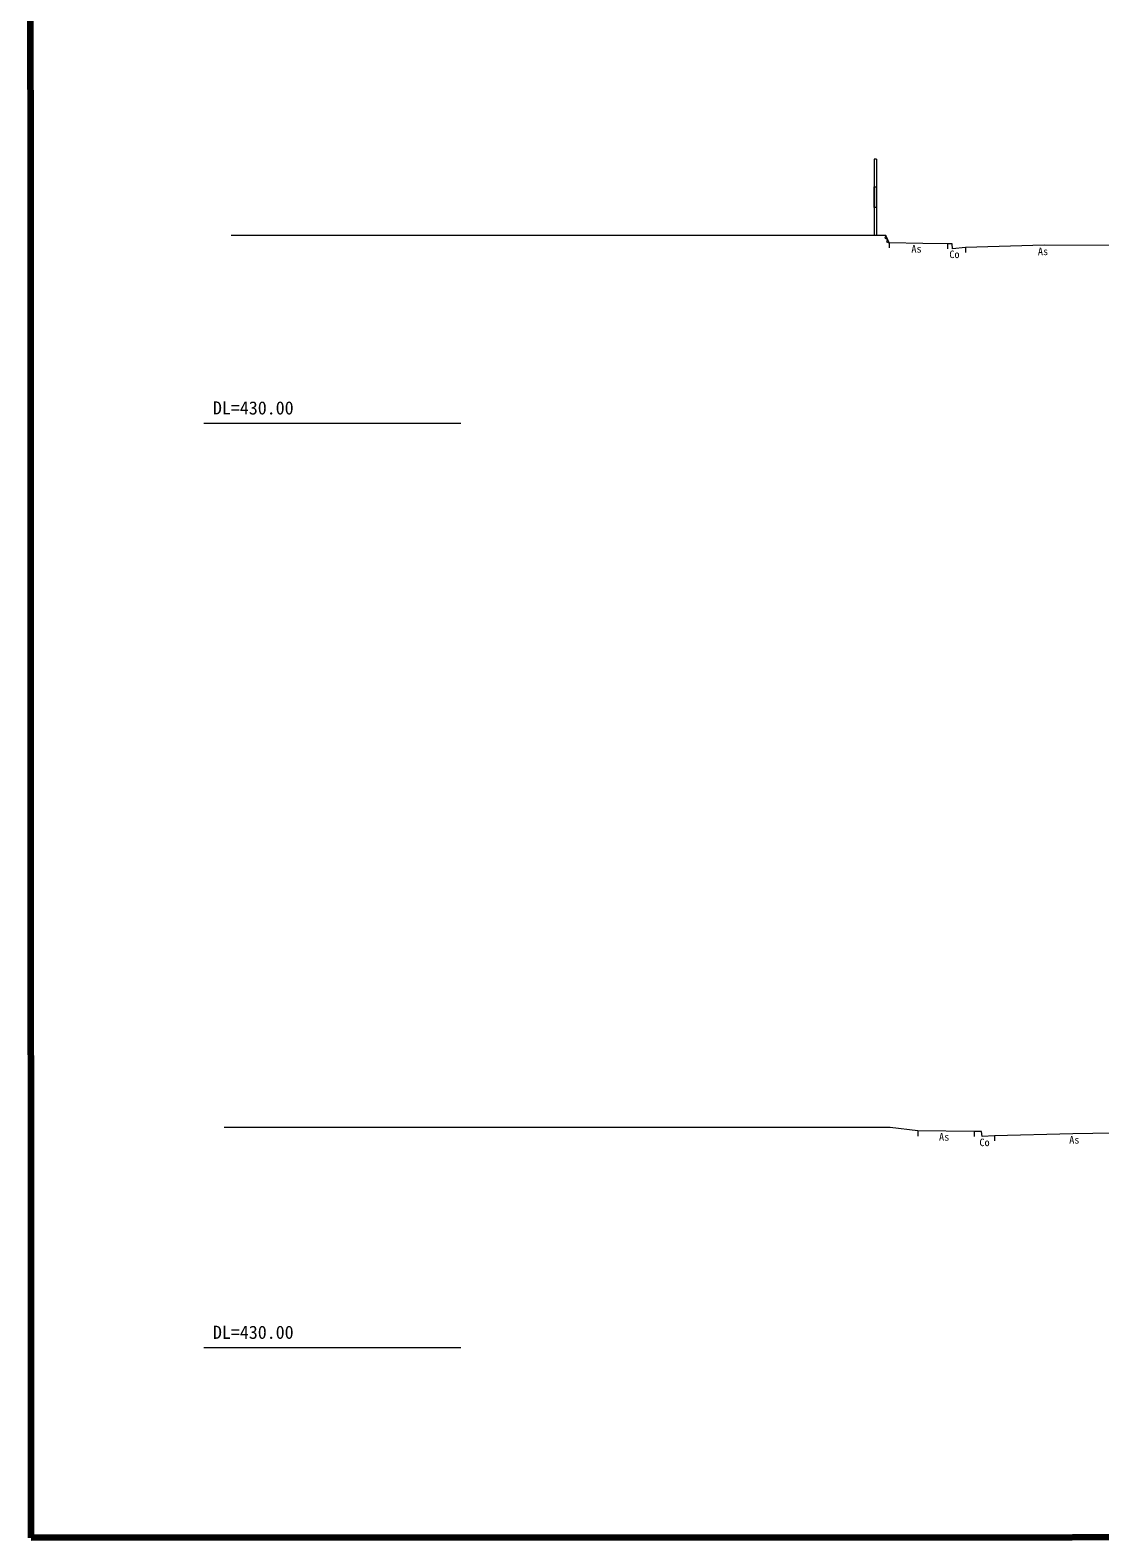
# Model space of a CAD drawing. Units: millimetres, scale not verified. Extents: x -76769 to 85470, y 350604 to 463460.
# Drawn here: x -76769 to -35107, y 350604 to 409323 of the extents above; entities that cross this region are included whole.
import ezdxf
from ezdxf.enums import TextEntityAlignment as Align

# ---------------------------------------------------------------- set-up
doc = ezdxf.new("R2010")
doc.units = ezdxf.units.MM
doc.header["$LTSCALE"] = 200
for name, color, linetype, lineweight in [('4', 7, 'Continuous', 13), ('ティック', 7, 'Continuous', 13), ('地盤線', 7, 'Continuous', 13), ('汎用Layer', 7, 'Continuous', 13), ('現況構造物', 7, 'Continuous', 13), ('ＤＬ', 7, 'Continuous', 13)]:
    doc.layers.add(name, color=color, linetype=linetype, lineweight=lineweight)
doc.styles.add('ＭＳ ゴシック', font='')
doc.styles.get('ＭＳ ゴシック').set_extended_font_data('MS Gothic')

msp = doc.modelspace()

# ---------------------------------------------------------------- hatches: boundary and pattern name
at = {"layer": '汎用Layer'}
msp.add_hatch(color=256, dxfattribs=at).paths.add_polyline_path([(-43800, 403215), (-43800, 402415), (-43900, 402415), (-43900, 403215)])

# ---------------------------------------------------------------- linework, layer by layer
at = {"layer": '4', "lineweight": 140}
msp.add_lwpolyline([(-76730.3, 350603.8), (-76769.3, 463403.8), (85430.7, 463460), (85469.7, 350660)], close=True, dxfattribs=at)
at = {"layer": 'ティック'}
for p, q in [((-43310, 401040), (-43310, 400840)), ((-41040, 401000), (-41040, 400800)), ((-40340, 400860), (-40340, 400660)), ((-42190, 366450), (-42190, 366250)), ((-40000, 366430), (-40000, 366230)), ((-39210, 366260), (-39210, 366060))]:
    msp.add_line(p, q, dxfattribs=at)
at = {"layer": '地盤線'}
for p, q in [((-43440, 401330), (-43800, 401330)), ((-43310, 401040), (-43440, 401330)), ((-42000, 401020), (-43310, 401040)), ((-41040, 401000), (-42000, 401020)), ((-40860, 401000), (-41040, 401000)), ((-40840, 400810), (-40860, 401000)), ((-40340, 400860), (-40840, 400810)), ((-37280, 400950), (-40340, 400860)), ((-34290, 400930), (-37280, 400950)), ((-42190, 366450), (-43280, 366590)), ((-40000, 366430), (-42190, 366450)), ((-39890, 366430), (-40000, 366430)), ((-39710, 366430), (-39890, 366430)), ((-39690, 366230), (-39710, 366430)), ((-39210, 366260), (-39690, 366230)), ((-36160, 366340), (-39210, 366260)), ((-33140, 366390), (-36160, 366340))]:
    msp.add_line(p, q, dxfattribs=at)
at = {"layer": '汎用Layer'}
for p, q in [((-43900, 404300.1), (-43900, 401330)), ((-43800, 404300.1), (-43900, 404300.1)), ((-43800, 404300.1), (-43800, 401330)), ((-43900, 401330), (-68936.6, 401330)), ((-43800, 401330), (-43900, 401330)), ((-43280, 366590), (-69214.8, 366590))]:
    msp.add_line(p, q, dxfattribs=at)
msp.add_lwpolyline([(-43800, 403215), (-43800, 402415), (-43900, 402415), (-43900, 403215)], close=True, dxfattribs=at)
at = {"layer": '現況構造物'}
for p, q in [((-43440, 401330), (-43480, 401225)), ((-43480, 401225), (-43375, 401185)), ((-43375, 401185), (-43415, 401080)), ((-43415, 401080), (-43310, 401040))]:
    msp.add_line(p, q, dxfattribs=at)
at = {"layer": 'ＤＬ'}
for p, q in [((-60000, 394000), (-70000, 394000)), ((-60000, 358000), (-70000, 358000))]:
    msp.add_line(p, q, dxfattribs=at)

# ---------------------------------------------------------------- texts
at = {"layer": '汎用Layer', "style": 'ＭＳ ゴシック'}
for s, p in [('As', (-42447.9, 400571.8)), ('Co', (-40970, 400357.2)), ('As', (-37519.9, 400470.9)), ('As', (-41371.5, 365983.7)), ('Co', (-39797.6, 365770.6)), ('As', (-36300.7, 365871.1))]:
    msp.add_text(s, height=293.3, dxfattribs=at).set_placement(p, align=Align.BOTTOM_LEFT)
at = {"layer": 'ＤＬ', "style": 'ＭＳ ゴシック'}
for p in [(-69650, 394200), (-69650, 358200)]:
    msp.add_text('DL=430.00', height=513.2, dxfattribs=at).set_placement(p, align=Align.BOTTOM_LEFT)

doc.saveas('drawing.dxf')
